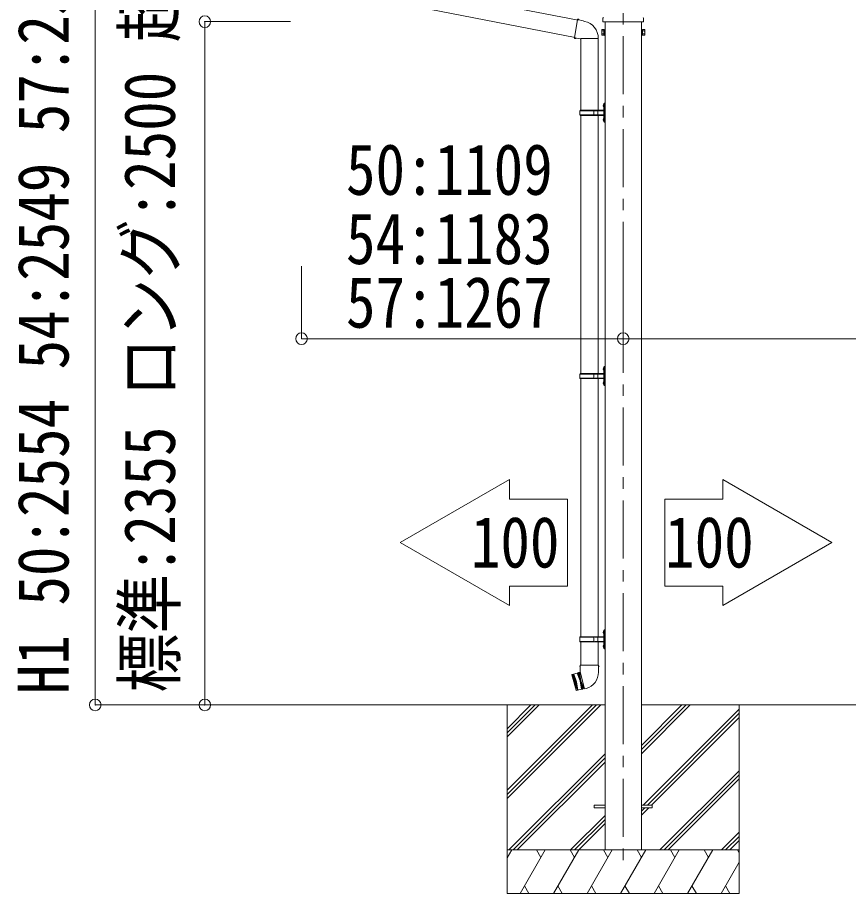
# Model space of a CAD drawing. Units: millimetres, scale not verified. Extents: x -11243 to 60313, y -7760 to 7760.
# Drawn here: x 1812 to 4676, y -4871 to -1852 of the extents above; entities that cross this region are included whole.
import ezdxf
from ezdxf.enums import TextEntityAlignment as Align

# ---------------------------------------------------------------- set-up
doc = ezdxf.new("R2010")
doc.units = ezdxf.units.MM
doc.header["$LTSCALE"] = 40
doc.header["$PDMODE"] = 32
doc.header["$PDSIZE"] = 40
doc.linetypes.add('CHAIN1', pattern=[8, 5, -1, 1, -1])
for name, color, linetype, lineweight in [('0-0_0', 7, 'Continuous', 9), ('0-1_本体', 5, 'CHAIN1', 9), ('0-3_ELV2', 7, 'Continuous', 9), ('0-6_OTH_LINE', 7, 'Continuous', 9), ('0-9_OUTLINE', 7, 'Continuous', 9), ('0-E_DET2', 7, 'Continuous', 18)]:
    doc.layers.add(name, color=color, linetype=linetype, lineweight=lineweight)
doc.styles.add('ＭＳ ゴシック', font='')
doc.styles.get('ＭＳ ゴシック').set_extended_font_data('MS Gothic')

msp = doc.modelspace()

# ---------------------------------------------------------------- linework, layer by layer
at = {"layer": '0-0_0'}
for p, q in [((2691.34, -4221.41), (3837.39, -4221.41)), ((3499.89, -4221.41), (3499.89, -4871.41)), ((3499.89, -4515.59), (3794.07, -4221.41)), ((3499.89, -4529.73), (3808.22, -4221.41)), ((3499.89, -4543.87), (3822.36, -4221.41)), ((3499.89, -4331.74), (3610.23, -4221.41)), ((3499.89, -4317.6), (3596.08, -4221.41)), ((3499.89, -4303.46), (3581.94, -4221.41)), ((3962.39, -4221.41), (6737.31, -4221.41)), ((3962.39, -4389.74), (4130.73, -4221.41)), ((3962.39, -4375.6), (4116.58, -4221.41)), ((3962.39, -4361.46), (4102.44, -4221.41)), ((4299.89, -4221.41), (4299.89, -4871.41)), ((3969.07, -4566.91), (4299.89, -4236.09)), ((3983.21, -4566.91), (4299.89, -4250.23)), ((3997.36, -4566.91), (4299.89, -4264.37)), ((3506.2, -4721.41), (3837.39, -4390.22)), ((3520.35, -4721.41), (3837.39, -4404.36)), ((3534.49, -4721.41), (3837.39, -4418.51)), ((4026.7, -4721.41), (4299.89, -4448.22)), ((4040.85, -4721.41), (4299.89, -4462.36)), ((4054.99, -4721.41), (4299.89, -4476.51)), ((3962.39, -4601.87), (3988.36, -4575.91)), ((3962.39, -4587.73), (3974.21, -4575.91)), ((3837.39, -4602.35), (3718.34, -4721.41)), ((3732.48, -4721.41), (3837.39, -4616.49)), ((3746.62, -4721.41), (3837.39, -4630.64)), ((4238.84, -4721.41), (4299.89, -4660.35)), ((4252.98, -4721.41), (4299.89, -4674.49)), ((4267.12, -4721.41), (4299.89, -4688.64)), ((4299.89, -4721.41), (3499.89, -4721.41)), ((3499.89, -4748.91), (3515.77, -4721.41)), ((3544.64, -4871.41), (3631.24, -4721.41)), ((3616.24, -4747.39), (3601.24, -4721.41)), ((3660.11, -4871.41), (3746.71, -4721.41)), ((3731.71, -4747.39), (3716.71, -4721.41)), ((3775.58, -4871.41), (3862.18, -4721.41)), ((3847.18, -4747.39), (3832.18, -4721.41)), ((3891.05, -4871.41), (3977.65, -4721.41)), ((3962.65, -4747.39), (3947.65, -4721.41)), ((4006.52, -4871.41), (4093.12, -4721.41)), ((4078.12, -4747.39), (4063.12, -4721.41)), ((4121.99, -4871.41), (4208.59, -4721.41)), ((4178.59, -4721.41), (4193.59, -4747.39)), ((4294.06, -4721.41), (4299.89, -4731.51)), ((4237.46, -4871.41), (4299.89, -4763.27)), ((3559.64, -4845.43), (3574.64, -4871.41)), ((3675.11, -4845.43), (3690.11, -4871.41)), ((3790.58, -4845.43), (3805.58, -4871.41)), ((3906.05, -4845.43), (3921.05, -4871.41)), ((4021.52, -4845.43), (4036.52, -4871.41)), ((4136.99, -4845.43), (4151.99, -4871.41)), ((4252.46, -4845.43), (4267.46, -4871.41)), ((3499.89, -4871.41), (4299.89, -4871.41))]:
    msp.add_line(p, q, dxfattribs=at)
at = {"layer": '0-1_本体'}
msp.add_line((3899.89, -1596.58), (3899.89, -4772.02), dxfattribs=at)
at = {"layer": '0-3_ELV2', "color": 4}
for p, q in [((3829.64, -1864.01), (3829.64, -1856.01)), ((3831.34, -1867.41), (3831.34, -1867.41)), ((3831.43, -1852.55), (3831.43, -1852.55)), ((3831.64, -1867.51), (3831.63, -1867.51)), ((3831.64, -1867.51), (3968.14, -1867.51)), ((3837.39, -4721.41), (3837.39, -1867.51)), ((3962.39, -1867.51), (3962.39, -4721.41)), ((3968.16, -1867.51), (3968.14, -1867.51)), ((3968.36, -1852.55), (3968.36, -1852.55)), ((3970.14, -1856.01), (3970.14, -1864.01)), ((3825.89, -1894.91), (3826.65, -1893.6)), ((3825.89, -1894.91), (3825.89, -1911.91)), ((3832.89, -1893.6), (3826.65, -1893.6)), ((3832.89, -1898.5), (3826.65, -1898.5)), ((3832.89, -1913.23), (3832.89, -1893.6)), ((3832.89, -1894.21), (3835.39, -1894.21)), ((3966.89, -1894.21), (3964.39, -1894.21)), ((3966.89, -1913.23), (3966.89, -1893.6)), ((3966.89, -1893.6), (3973.14, -1893.6)), ((3966.89, -1898.5), (3973.14, -1898.5)), ((3973.89, -1894.91), (3973.14, -1893.6)), ((3973.89, -1894.91), (3973.89, -1911.91)), ((3825.89, -1911.91), (3826.65, -1913.23)), ((3832.89, -1908.32), (3826.65, -1908.32)), ((3832.89, -1913.23), (3826.65, -1913.23)), ((3835.39, -1912.61), (3832.89, -1912.61)), ((3962.39, -1913.91), (3964.39, -1913.91)), ((3964.39, -1912.61), (3966.89, -1912.61)), ((3966.89, -1908.32), (3973.14, -1908.32)), ((3966.89, -1913.23), (3973.14, -1913.23)), ((3973.89, -1911.91), (3973.14, -1913.23)), ((3799.89, -4566.91), (3837.39, -4566.91)), ((3799.89, -4566.91), (3799.89, -4575.91)), ((3799.89, -4575.91), (3837.39, -4575.91)), ((3962.39, -4566.91), (3999.89, -4566.91)), ((3962.39, -4575.91), (3999.89, -4575.91)), ((3999.89, -4566.91), (3999.89, -4575.91))]:
    msp.add_line(p, q, dxfattribs=at)
for points in [[(3831.46, -1867.47), (3831.4, -1867.45), (3831.34, -1867.41)], [(3831.63, -1867.51), (3831.47, -1867.48), (3831.46, -1867.47)], [(3968.33, -1867.47), (3968.18, -1867.51), (3968.16, -1867.51)], [(3968.45, -1867.41), (3968.44, -1867.41), (3968.33, -1867.47)], [(3964.39, -1913.91), (3964.39, -1892.91), (3962.39, -1892.91)]]:
    msp.add_lwpolyline(points, dxfattribs=at)
msp.add_lwpolyline([(3835.39, -1913.91), (3835.39, -1892.91), (3837.39, -1892.91), (3837.39, -1913.91)], close=True, dxfattribs=at)
for centre, radius, start, end in [((3833.89, -1856.01), 4.25, 125.37642, 180), ((3833.89, -1864.01), 4.25, 180, 233.11111), ((3831.15, -1852.14), 0.5, 305.4181, 359.95288), ((3968.64, -1852.14), 0.5, 180.04713, 234.58188), ((3965.89, -1856.01), 4.25, 0, 54.62358), ((3965.89, -1864.01), 4.25, 306.88889, 0), ((3830.24, -1896.05), 4.34, 145.61575, 214.38425), ((3842.14, -1903.41), 16.24, 162.41205, 197.58795), ((3957.65, -1903.41), 16.24, 342.41205, 17.58795), ((3969.55, -1896.05), 4.34, 325.61575, 34.38425), ((3830.24, -1910.77), 4.34, 145.61575, 214.38425), ((3969.55, -1910.77), 4.34, 325.61575, 34.38425)]:
    msp.add_arc(centre, radius, start, end, dxfattribs=at)
at = {"layer": '0-6_OTH_LINE', "color": 6}
for p, q in [((2791.34, -2959.08), (2791.34, -2709.08)), ((3899.89, -2959.08), (3899.89, -2709.08)), ((3899.89, -2959.08), (2791.34, -2959.08)), ((6799.89, -2959.08), (3899.89, -2959.08))]:
    msp.add_line(p, q, dxfattribs=at)
at = {"layer": '0-6_OTH_LINE'}
for p, q in [((3507.59, -3445.06), (3507.59, -3512.26)), ((4243.54, -3445.06), (4243.54, -3512.26)), ((3507.59, -3811.86), (3707.99, -3811.86)), ((4243.54, -3811.86), (4043.14, -3811.86)), ((4243.54, -3811.86), (4243.54, -3879.06))]:
    msp.add_line(p, q, dxfattribs=at)
for points in [[(3507.59, -3811.86), (3507.59, -3879.06), (3131.74, -3662.06), (3507.59, -3445.06)], [(4243.54, -3879.06), (4619.4, -3662.06), (4243.54, -3445.06)], [(3507.59, -3512.26), (3707.99, -3512.26), (3707.99, -3811.86)], [(4243.54, -3512.26), (4043.14, -3512.26), (4043.14, -3811.86)]]:
    msp.add_lwpolyline(points, dxfattribs=at)
at = {"layer": '0-6_OTH_LINE', "color": 6}
for p in [(2791.34, -2959.08), (3899.89, -2959.08)]:
    msp.add_point(p, dxfattribs=at)
at = {"layer": '0-9_OUTLINE'}
for p, q in [((3745, -1861.82), (2926.19, -1702.66)), ((3734.63, -1920.62), (2914.8, -1761.27)), ((3742.84, -1859.42), (3731.78, -1922.15)), ((3742.84, -1859.42), (3743.99, -1857.44)), ((3742.84, -1859.42), (3762.48, -1863.23)), ((3743.99, -1857.44), (3747.55, -1858.06)), ((3747.55, -1858.06), (3747.96, -1860.41)), ((3762.48, -1863.23), (3764.16, -1864.86)), ((3764.16, -1864.86), (3766.28, -1865.31)), ((3731.78, -1922.15), (3732.18, -1924.4)), ((3731.78, -1922.15), (3751.54, -1925.28)), ((3732.18, -1924.4), (3735.74, -1925.03)), ((3735.74, -1925.03), (3736.93, -1922.96)), ((3751.54, -1925.28), (3753.74, -1924.29)), ((3753.74, -1924.29), (3753.74, -1924.33)), ((3753.91, -1924.52), (3754.6, -1924.65)), ((3754.04, -1924.55), (3754.04, -2171.41)), ((3813.07, -1924.69), (3754.71, -1924.69)), ((3813.88, -1924.52), (3813.18, -1924.65)), ((3813.74, -1924.55), (3813.74, -2171.41)), ((3750.39, -2173.41), (3751.39, -2171.41)), ((3750.39, -2187.41), (3750.39, -2173.41)), ((3798.89, -2173.41), (3750.39, -2173.41)), ((3832.89, -2171.41), (3751.39, -2171.41)), ((3798.89, -2189.41), (3798.89, -2171.41)), ((3799.65, -2171.41), (3801.65, -2173.41)), ((3832.89, -2173.41), (3801.65, -2173.41)), ((3812.02, -2173.41), (3810.02, -2171.41)), ((3812.02, -2187.41), (3812.02, -2173.41)), ((3831.09, -2154.27), (3833.14, -2155.26)), ((3832.36, -2152.26), (3832.99, -2152.26)), ((3832.36, -2152.26), (3832.36, -2160.56)), ((3832.36, -2160.56), (3832.99, -2160.56)), ((3832.99, -2152.26), (3833.39, -2152.66)), ((3833.14, -2155.26), (3833.75, -2156.41)), ((3835.39, -2147.91), (3833.39, -2149.91)), ((3833.39, -2149.91), (3833.39, -2210.91)), ((3835.39, -2147.91), (3835.39, -2212.91)), ((3835.39, -2147.91), (3837.39, -2147.91)), ((3750.39, -2187.41), (3751.39, -2189.41)), ((3798.89, -2187.41), (3750.39, -2187.41)), ((3751.39, -2189.41), (3832.89, -2189.41)), ((3753.54, -2189.41), (3753.54, -3078.91)), ((3799.65, -2189.41), (3801.65, -2187.41)), ((3832.89, -2187.41), (3801.65, -2187.41)), ((3812.02, -2187.41), (3810.02, -2189.41)), ((3813.24, -2189.41), (3813.24, -3078.91)), ((3831.09, -2202.27), (3833.14, -2203.26)), ((3832.36, -2200.26), (3832.99, -2200.26)), ((3832.36, -2200.26), (3832.36, -2208.56)), ((3832.99, -2200.26), (3832.99, -2208.56)), ((3832.99, -2200.26), (3833.39, -2200.66)), ((3833.14, -2203.26), (3833.75, -2204.41)), ((3832.36, -2208.56), (3832.99, -2208.56)), ((3832.99, -2208.56), (3833.39, -2208.16)), ((3833.39, -2210.91), (3835.39, -2212.91)), ((3837.39, -2212.91), (3835.39, -2212.91)), ((3750.39, -3080.91), (3751.39, -3078.91)), ((3832.89, -3078.91), (3751.39, -3078.91)), ((3798.89, -3096.91), (3798.89, -3078.91)), ((3799.65, -3078.91), (3801.65, -3080.91)), ((3812.02, -3080.91), (3810.02, -3078.91)), ((3831.09, -3061.77), (3833.14, -3062.76)), ((3832.36, -3059.76), (3832.99, -3059.76)), ((3832.36, -3059.76), (3832.36, -3068.06)), ((3832.36, -3068.06), (3832.99, -3068.06)), ((3832.99, -3059.76), (3833.39, -3060.16)), ((3833.14, -3062.76), (3833.75, -3063.91)), ((3835.39, -3055.41), (3833.39, -3057.41)), ((3833.39, -3057.41), (3833.39, -3118.41)), ((3835.39, -3055.41), (3835.39, -3120.41)), ((3835.39, -3055.41), (3837.39, -3055.41)), ((3750.39, -3094.91), (3750.39, -3080.91)), ((3798.89, -3080.91), (3750.39, -3080.91)), ((3750.39, -3094.91), (3751.39, -3096.91)), ((3798.89, -3094.91), (3750.39, -3094.91)), ((3751.39, -3096.91), (3832.89, -3096.91)), ((3753.54, -3096.91), (3753.54, -3986.41)), ((3799.65, -3096.91), (3801.65, -3094.91)), ((3832.89, -3080.91), (3801.65, -3080.91)), ((3832.89, -3094.91), (3801.65, -3094.91)), ((3812.02, -3094.91), (3810.02, -3096.91)), ((3812.02, -3094.91), (3812.02, -3080.91)), ((3813.24, -3096.91), (3813.24, -3986.41)), ((3831.09, -3109.77), (3833.14, -3110.76)), ((3832.36, -3107.76), (3832.99, -3107.76)), ((3832.36, -3107.76), (3832.36, -3116.06)), ((3832.99, -3107.76), (3832.99, -3116.06)), ((3832.99, -3107.76), (3833.39, -3108.16)), ((3832.36, -3116.06), (3832.99, -3116.06)), ((3832.99, -3116.06), (3833.39, -3115.66)), ((3833.14, -3110.76), (3833.75, -3111.91)), ((3833.39, -3118.41), (3835.39, -3120.41)), ((3837.39, -3120.41), (3835.39, -3120.41)), ((3831.09, -3969.27), (3833.14, -3970.26)), ((3832.36, -3967.26), (3832.99, -3967.26)), ((3832.36, -3967.26), (3832.36, -3975.56)), ((3832.36, -3975.56), (3832.99, -3975.56)), ((3832.99, -3967.26), (3833.39, -3967.66)), ((3833.14, -3970.26), (3833.75, -3971.41)), ((3835.39, -3962.91), (3833.39, -3964.91)), ((3833.39, -3964.91), (3833.39, -4025.91)), ((3835.39, -3962.91), (3835.39, -4027.91)), ((3835.39, -3962.91), (3837.39, -3962.91)), ((3750.39, -3988.41), (3751.39, -3986.41)), ((3750.39, -4002.41), (3750.39, -3988.41)), ((3798.89, -3988.41), (3750.39, -3988.41)), ((3750.39, -4002.41), (3751.39, -4004.41)), ((3798.89, -4002.41), (3750.39, -4002.41)), ((3832.89, -3986.41), (3751.39, -3986.41)), ((3751.39, -4004.41), (3832.89, -4004.41)), ((3753.54, -4004.41), (3753.54, -4084.11)), ((3798.89, -4004.41), (3798.89, -3986.41)), ((3799.65, -3986.41), (3801.65, -3988.41)), ((3799.65, -4004.41), (3801.65, -4002.41)), ((3832.89, -3988.41), (3801.65, -3988.41)), ((3832.89, -4002.41), (3801.65, -4002.41)), ((3812.02, -3988.41), (3810.02, -3986.41)), ((3812.02, -4002.41), (3810.02, -4004.41)), ((3812.02, -4002.41), (3812.02, -3988.41)), ((3813.24, -4004.41), (3813.24, -4084.11)), ((3832.36, -4015.26), (3832.99, -4015.26)), ((3832.36, -4015.26), (3832.36, -4023.56)), ((3832.99, -4015.26), (3832.99, -4023.56)), ((3832.99, -4015.26), (3833.39, -4015.66)), ((3831.09, -4017.27), (3833.14, -4018.26)), ((3832.36, -4023.56), (3832.99, -4023.56)), ((3832.99, -4023.56), (3833.39, -4023.16)), ((3833.14, -4018.26), (3833.75, -4019.41)), ((3833.39, -4025.91), (3835.39, -4027.91)), ((3837.39, -4027.91), (3835.39, -4027.91)), ((3751.69, -4084.11), (3749.99, -4088.61)), ((3751.72, -4089.11), (3749.99, -4088.61)), ((3815.09, -4084.11), (3751.69, -4084.11)), ((3751.69, -4084.11), (3751.83, -4107.36)), ((3815.09, -4084.11), (3814.94, -4109.11)), ((3723.11, -4117.64), (3723.46, -4117.03)), ((3723.11, -4117.64), (3737.42, -4171.06)), ((3741.33, -4112.24), (3723.46, -4117.03)), ((3738.04, -4171.41), (3723.46, -4117.03)), ((3727.33, -4115.99), (3741.9, -4170.38)), ((3731.72, -4143.96), (3727.33, -4115.99)), ((3729.26, -4115.48), (3743.83, -4169.86)), ((3739.44, -4141.89), (3729.26, -4115.48)), ((3743.97, -4110.5), (3741.33, -4112.24)), ((3743.97, -4110.5), (3745.91, -4109.98)), ((3759.06, -4166.81), (3743.97, -4110.5)), ((3748.87, -4109.45), (3745.91, -4109.98)), ((3745.91, -4109.98), (3760.99, -4166.29)), ((3751.77, -4108.67), (3748.87, -4109.45)), ((3748.87, -4109.45), (3753.45, -4138.14)), ((3751.83, -4107.36), (3751.44, -4107.46)), ((3751.44, -4107.46), (3767.05, -4165.71)), ((3731.72, -4143.96), (3741.9, -4170.38)), ((3739.44, -4141.89), (3743.83, -4169.86)), ((3763.83, -4165.28), (3753.45, -4138.14)), ((3759.06, -4166.81), (3760.99, -4166.29)), ((3763.83, -4165.28), (3760.99, -4166.29)), ((3766.73, -4164.5), (3763.83, -4165.28)), ((3767.05, -4165.71), (3771.96, -4164.39)), ((3738.04, -4171.41), (3737.42, -4171.06)), ((3755.91, -4166.62), (3738.04, -4171.41)), ((3759.06, -4166.81), (3755.91, -4166.62))]:
    msp.add_line(p, q, dxfattribs=at)
for points in [[(3831.09, -2158.56), (3833.14, -2157.56), (3833.75, -2156.41)], [(3832.99, -2152.26), (3832.99, -2160.56), (3833.39, -2160.16)], [(3831.09, -2206.56), (3833.14, -2205.56), (3833.75, -2204.41)], [(3831.09, -3066.06), (3833.14, -3065.06), (3833.75, -3063.91)], [(3832.99, -3059.76), (3832.99, -3068.06), (3833.39, -3067.66)], [(3831.09, -3114.06), (3833.14, -3113.06), (3833.75, -3111.91)], [(3831.09, -3973.56), (3833.14, -3972.56), (3833.75, -3971.41)], [(3832.99, -3967.26), (3832.99, -3975.56), (3833.39, -3975.16)], [(3831.09, -4021.56), (3833.14, -4020.56), (3833.75, -4019.41)], [(3815.09, -4084.11), (3816.59, -4088.61), (3815.06, -4089.11)], [(3741.33, -4112.24), (3751.52, -4138.66), (3755.91, -4166.62)]]:
    msp.add_lwpolyline(points, dxfattribs=at)
for centre, radius, start, end in [((3753.74, -1924.29), 60.3, 359.96938, 78), ((3753.94, -1924.33), 0.2, 180, 260), ((3754.55, -1924.94), 0.3, 57.22653, 80), ((3813.24, -1924.94), 0.3, 100, 122.77347), ((3813.84, -1924.33), 0.2, 280, 359.96938), ((3836.69, -2156.41), 6, 136.21765, 223.78235), ((3832.89, -2170.91), 0.5, 270, 0), ((3832.89, -2172.91), 0.5, 270, 0), ((3836.69, -2204.41), 6, 136.21765, 223.78235), ((3832.89, -2187.91), 0.5, 0, 90), ((3832.89, -2189.91), 0.5, 0, 90), ((3836.69, -3063.91), 6, 136.21765, 223.78235), ((3832.89, -3078.41), 0.5, 270, 0), ((3836.69, -3111.91), 6, 136.21765, 223.78235), ((3832.89, -3080.41), 0.5, 270, 0), ((3832.89, -3095.41), 0.5, 0, 90), ((3832.89, -3097.41), 0.5, 0, 90), ((3836.69, -3971.41), 6, 136.21765, 223.78235), ((3836.69, -4019.41), 6, 136.21765, 223.78235), ((3832.89, -3985.91), 0.5, 270, 0), ((3832.89, -3987.91), 0.5, 270, 0), ((3832.89, -4002.91), 0.5, 0, 90), ((3832.89, -4004.91), 0.5, 0, 90), ((3756.95, -4108.37), 58, 285, 359.65623)]:
    msp.add_arc(centre, radius, start, end, dxfattribs=at)
at = {"layer": '0-E_DET2', "color": 6, "lineweight": 9}
for p, q in [((2080.16, -4221.41), (2080.16, -1757.64)), ((2457.91, -1866.41), (2753.2, -1866.41)), ((2457.91, -4221.41), (2457.91, -1866.41)), ((2080.16, -4221.41), (2753.2, -4221.41)), ((2457.91, -4221.41), (2753.2, -4221.41))]:
    msp.add_line(p, q, dxfattribs=at)
at = {"layer": '0-E_DET2', "color": 6}
for p in [(2457.91, -1866.41), (2080.16, -4221.41), (2457.91, -4221.41)]:
    msp.add_point(p, dxfattribs=at)

# ---------------------------------------------------------------- texts
at = {"layer": '0-6_OTH_LINE', "style": 'ＭＳ ゴシック', "width": 0.85}
for s, p in [('標準:2355 ロング:2500 超ロング:2800', (2407.79, -4178.88)), ('H1 50:2554 54:2549 57:2543', (2041.23, -4184.47))]:
    msp.add_text(s, height=176, rotation=90, dxfattribs=at).set_placement(p, align=Align.BOTTOM_LEFT)
for s, p in [('50:1109', (2944.51, -2516.11)), ('54:1183', (2944.51, -2754.81)), ('57:1267', (2944.51, -2974.11)), ('100', (3374.84, -3800.82)), ('100', (4044.37, -3800.82))]:
    msp.add_text(s, height=176, dxfattribs=at).set_placement(p, align=Align.BOTTOM_LEFT)

doc.saveas('drawing.dxf')
